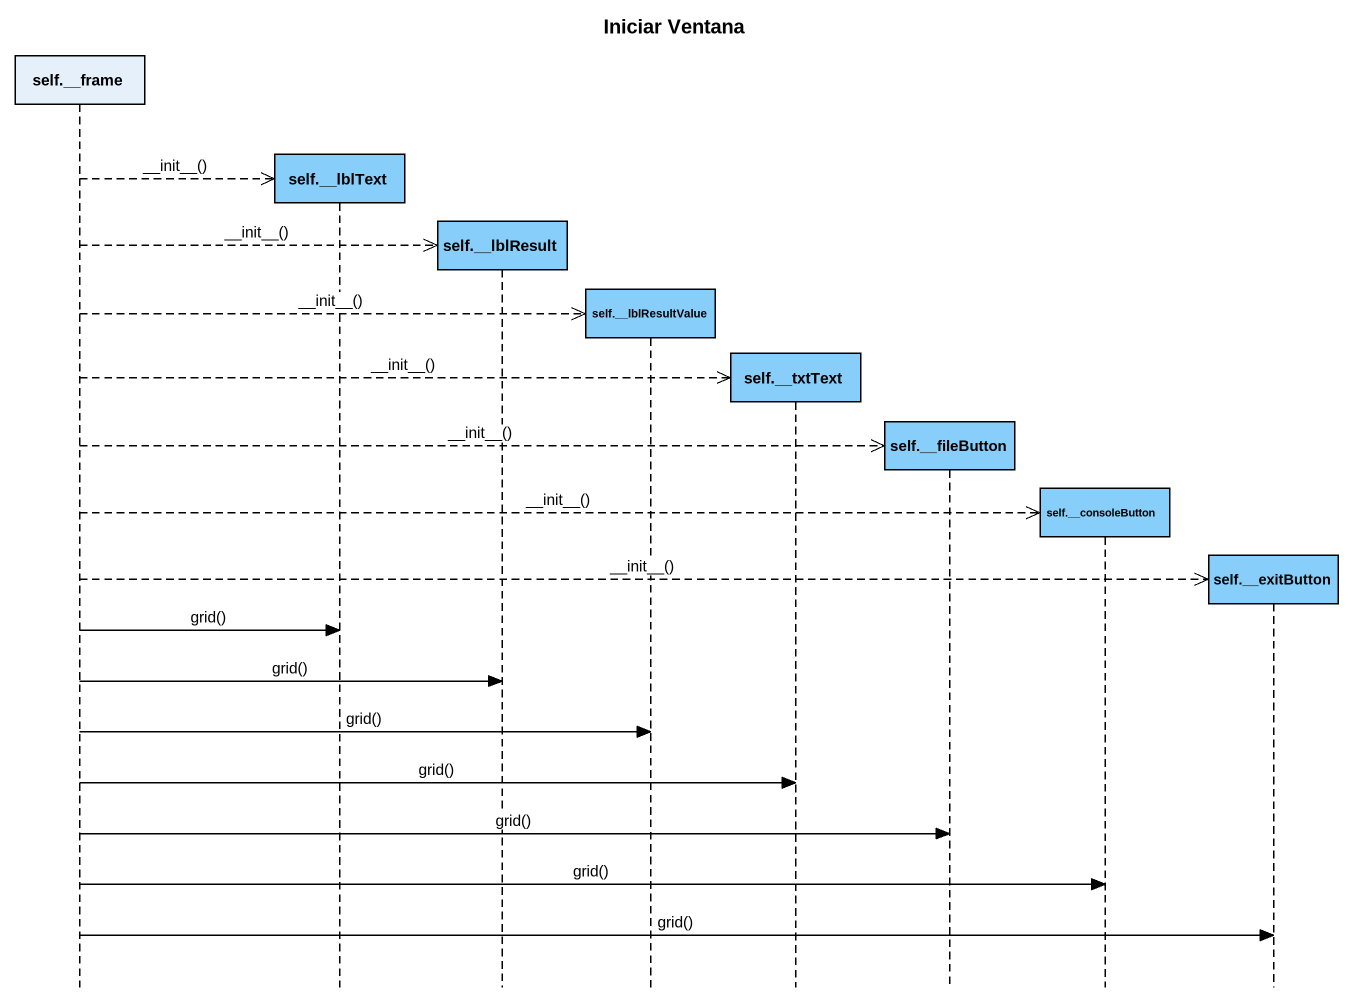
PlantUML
@startuml
title Iniciar Ventana
hide footbox
participant "self.__frame" as self_frame
participant "self.__lblText" as self_lblText #87CEFA
participant "self.__lblResult" as self_lblResult #87CEFA
participant "self.__lblResultValue" as self_lblResultValue #87CEFA
participant "self.__txtText" as self_txtText #87CEFA
participant "self.__fileButton" as self_fileButton #87CEFA
participant "self.__consoleButton" as self_consoleButton #87CEFA
participant "self.__exitButton" as self_exitButton #87CEFA

self_frame -->> self_lblText ** : ~__init~__()
self_frame -->> self_lblResult ** : ~__init~__()
self_frame -->> self_lblResultValue ** : ~__init~__()
self_frame -->> self_txtText ** : ~__init~__()
self_frame -->> self_fileButton ** : ~__init~__()
self_frame -->> self_consoleButton ** : ~__init~__()
self_frame -->> self_exitButton ** : ~__init~__()
self_frame -> self_lblText : grid()
self_frame -> self_lblResult : grid()
self_frame -> self_lblResultValue : grid()
self_frame -> self_txtText : grid()
self_frame -> self_fileButton : grid()
self_frame -> self_consoleButton : grid()
self_frame -> self_exitButton : grid()
@enduml
